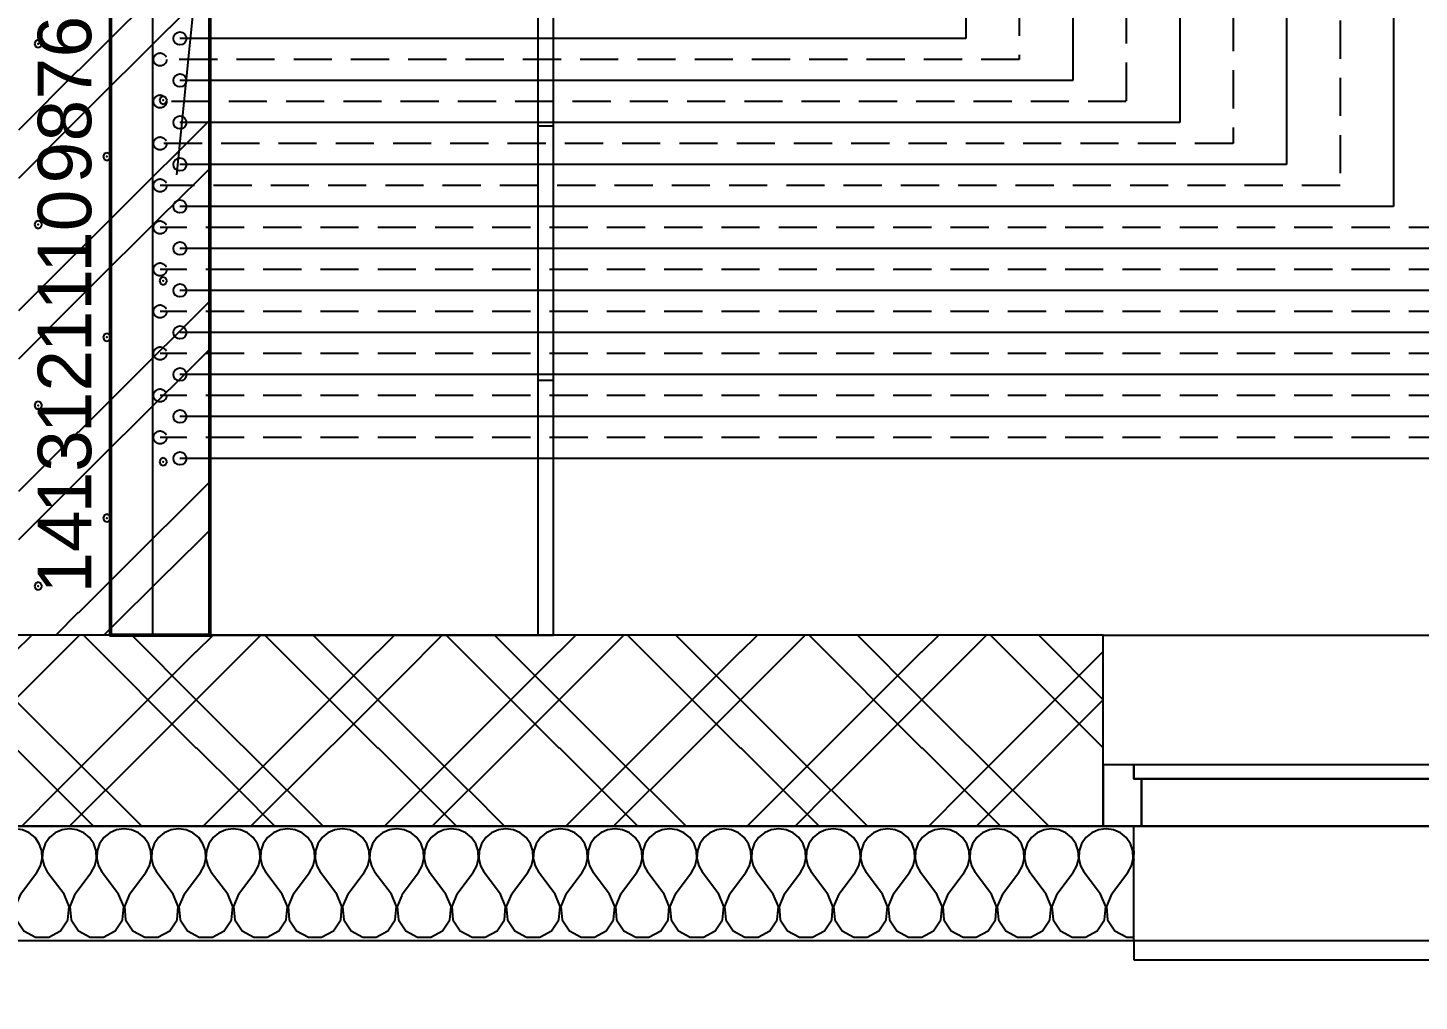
# Model space of a CAD drawing. Header units: millimetres. Extents: x 1046 to 74297, y -4150 to 54562.
# Drawn here: x 19932 to 21753, y 3096 to 4370 of the extents above; entities that cross this region are included whole.
import ezdxf

# ---------------------------------------------------------------- set-up
doc = ezdxf.new("R2010")
doc.units = ezdxf.units.MM
doc.linetypes.add('DASH', pattern=[75, 50, -25])
for name, color, linetype in [('1__NP___ROZDE_OVA_E', 7, 'Continuous'), ('Interiér - nábytok', 252, 'Continuous'), ('Konstrukce – Dělicí čáry vrstev', 252, 'Continuous'), ('Konštrukcie - vodorovné nosné', 252, 'Continuous'), ('Konštrukcie - zvislé nosné', 252, 'Continuous'), ('ODVODN__POTRUBIE', 7, 'Continuous'), ('ODVODN__POTRUBIE___PODL__VYK_', 7, 'Continuous'), ('Otvory – Dveře', 252, 'Continuous'), ('POLO_KY', 7, 'Continuous'), ('PR_VODN__POTRUBIE', 7, 'Continuous'), ('PR_VODN__POTRUBIE___PODL__VYK_', 7, 'Continuous'), ('Výplně – Řezové', 252, 'Continuous')]:
    doc.layers.add(name, color=color, linetype=linetype)
doc.styles.add('ARIAL', font='arial.ttf')

# ---------------------------------------------------------------- blocks, each defined once
blk = doc.blocks.new('Deska_26_1', base_point=(43748, 187047))
at = {"layer": 'Konštrukcie - vodorovné nosné', "flags": 128}
blk.add_lwpolyline([(43748, 187047), (43748, 566047), (561248, 566047), (561248, 1028547), (831248, 1028547), (831248, 137047), (623748, 137047), (623748, 187047), (507824, 187047)], close=True, dxfattribs=at)
blk = doc.blocks.new('Skříňka 27[18]_1', base_point=(510248, 199547))
at = {"layer": 'Interiér - nábytok'}
for p, q in [((509248, 199547), (509248, 249547)), ((510248, 232880), (509248, 232880)), ((510248, 216214), (509248, 216214)), ((510248, 199547), (509248, 199547))]:
    blk.add_line(p, q, dxfattribs=at)
at = {"layer": 'Interiér - nábytok', "flags": 128}
blk.add_lwpolyline([(510248, 199547), (510248, 249547), (483998, 249547), (483998, 199547)], close=True, dxfattribs=at)
blk = doc.blocks.new('*X239')
at = {"layer": 'Výplně – Řezové'}
for p, q in [((481963, 239319), (487748, 245104)), ((485125, 239319), (487748, 241942)), ((479169, 236525), (481963, 239319)), ((479169, 233400), (485088, 239319)), ((476346, 238450), (476273, 238273)), ((476273, 238273), (476346, 238096)), ((476523, 238523), (476346, 238450)), ((476346, 238096), (476523, 238023)), ((476700, 238450), (476523, 238523)), ((476523, 238023), (476700, 238096)), ((476773, 238273), (476700, 238450)), ((476700, 238096), (476773, 238273)), ((475248, 232642), (479169, 236563)), ((484529, 234758), (484456, 234581)), ((484456, 234581), (484529, 234404)), ((484706, 234831), (484529, 234758)), ((484529, 234404), (484706, 234331)), ((484883, 234758), (484706, 234831)), ((484706, 234331), (484883, 234404)), ((484956, 234581), (484883, 234758)), ((484883, 234404), (484956, 234581)), ((475248, 229479), (479169, 233400)), ((481963, 227481), (487748, 233267)), ((480838, 231066), (480765, 230890)), ((480765, 230890), (480838, 230713)), ((481015, 231140), (480838, 231066)), ((480838, 230713), (481015, 230640)), ((481191, 231066), (481015, 231140)), ((481015, 230640), (481191, 230713)), ((481265, 230890), (481191, 231066)), ((481191, 230713), (481265, 230890)), ((485125, 227481), (487748, 230104)), ((479169, 224688), (481963, 227481)), ((479169, 221563), (485088, 227481)), ((476346, 226612), (476273, 226435)), ((476273, 226435), (476346, 226259)), ((476523, 226685), (476346, 226612)), ((476346, 226259), (476523, 226185)), ((476700, 226612), (476523, 226685)), ((476523, 226185), (476700, 226259)), ((476773, 226435), (476700, 226612)), ((476700, 226259), (476773, 226435)), ((475248, 220804), (479169, 224725)), ((484529, 222921), (484456, 222744)), ((484456, 222744), (484529, 222567)), ((484706, 222994), (484529, 222921)), ((484529, 222567), (484706, 222494)), ((484883, 222921), (484706, 222994)), ((484706, 222494), (484883, 222567)), ((484956, 222744), (484883, 222921)), ((484883, 222567), (484956, 222744)), ((475248, 217642), (479169, 221563)), ((481963, 215644), (487748, 221429)), ((480838, 219229), (480765, 219052)), ((480765, 219052), (480838, 218875)), ((481015, 219302), (480838, 219229)), ((480838, 218875), (481015, 218802)), ((481191, 219229), (481015, 219302)), ((481015, 218802), (481191, 218875)), ((481265, 219052), (481191, 219229)), ((481191, 218875), (481265, 219052)), ((485125, 215644), (487748, 218267)), ((479169, 212850), (481963, 215644)), ((479169, 209725), (485088, 215644)), ((476346, 214775), (476273, 214598)), ((476273, 214598), (476346, 214421)), ((476523, 214848), (476346, 214775)), ((476346, 214421), (476523, 214348)), ((476700, 214775), (476523, 214848)), ((476523, 214348), (476700, 214421)), ((476773, 214598), (476700, 214775)), ((476700, 214421), (476773, 214598)), ((475248, 208967), (479169, 212888)), ((484529, 211083), (484456, 210906)), ((484456, 210906), (484529, 210729)), ((484706, 211156), (484529, 211083)), ((484529, 210729), (484706, 210656)), ((484883, 211083), (484706, 211156)), ((484706, 210656), (484883, 210729)), ((484956, 210906), (484883, 211083)), ((484883, 210729), (484956, 210906)), ((475248, 205804), (479169, 209725)), ((481963, 203806), (487748, 209592)), ((480838, 207391), (480765, 207215)), ((480765, 207215), (480838, 207038)), ((481015, 207465), (480838, 207391)), ((480838, 207038), (481015, 206965)), ((481191, 207391), (481015, 207465)), ((481015, 206965), (481191, 207038)), ((481265, 207215), (481191, 207391)), ((481191, 207038), (481265, 207215)), ((485125, 203806), (487748, 206429)), ((479169, 201013), (481963, 203806)), ((480828, 199547), (485088, 203806)), ((476346, 202937), (476273, 202760)), ((476273, 202760), (476346, 202584)), ((476523, 203010), (476346, 202937)), ((476346, 202584), (476523, 202510)), ((476700, 202937), (476523, 203010)), ((476523, 202510), (476700, 202584)), ((476773, 202760), (476700, 202937)), ((476700, 202584), (476773, 202760)), ((477666, 199547), (479169, 201050))]:
    blk.add_line(p, q, dxfattribs=at)
for p in [(476523, 238273), (484706, 234581), (481015, 230890), (476523, 226435), (484706, 222744), (481015, 219052), (476523, 214598), (484706, 210906), (481015, 207215), (476523, 202760)]:
    blk.add_point(p, dxfattribs=at)
blk = doc.blocks.new('Zeď_20_1', base_point=(475248, 199547))
at = {"layer": 'Konštrukcie - zvislé nosné', "flags": 128}
for points in [[(487748, 199547), (487748, 294547)], [(487748, 199547), (475248, 199547)]]:
    blk.add_lwpolyline(points, dxfattribs=at)
at = {"layer": 'Konštrukcie - zvislé nosné'}
blk.add_blockref('*X239', (0, 0), dxfattribs=at)
blk = doc.blocks.new('*X259')
at = {"layer": 'Výplně – Řezové'}
for p, q in [((467369, 186800), (466918, 186602)), ((467857, 186868), (467369, 186800)), ((468345, 186800), (467857, 186868)), ((468796, 186602), (468345, 186800)), ((470941, 186800), (470490, 186602)), ((471429, 186868), (470941, 186800)), ((471917, 186800), (471429, 186868)), ((472367, 186602), (471917, 186800)), ((474512, 186800), (474061, 186602)), ((475000, 186868), (474512, 186800)), ((475488, 186800), (475000, 186868)), ((475939, 186602), (475488, 186800)), ((478083, 186800), (477633, 186602)), ((478571, 186868), (478083, 186800)), ((479059, 186800), (478571, 186868)), ((479510, 186602), (479059, 186800)), ((481655, 186800), (481204, 186602)), ((482143, 186868), (481655, 186800)), ((482631, 186800), (482143, 186868)), ((483082, 186602), (482631, 186800)), ((485226, 186800), (484775, 186602)), ((485714, 186868), (485226, 186800)), ((486202, 186800), (485714, 186868)), ((486653, 186602), (486202, 186800)), ((488798, 186800), (488347, 186602)), ((489286, 186868), (488798, 186800)), ((489774, 186800), (489286, 186868)), ((490225, 186602), (489774, 186800)), ((492369, 186800), (491918, 186602)), ((492857, 186868), (492369, 186800)), ((493345, 186800), (492857, 186868)), ((493796, 186602), (493345, 186800)), ((495941, 186800), (495490, 186602)), ((496429, 186868), (495941, 186800)), ((496917, 186800), (496429, 186868)), ((497367, 186602), (496917, 186800)), ((499512, 186800), (499061, 186602)), ((500000, 186868), (499512, 186800)), ((500324, 186823), (500000, 186868)), ((465883, 185881), (465748, 186077)), ((466040, 185414), (465883, 185881)), ((466260, 185881), (466103, 185414)), ((466539, 186287), (466260, 185881)), ((466918, 186602), (466539, 186287)), ((469175, 186287), (468796, 186602)), ((469454, 185881), (469175, 186287)), ((469612, 185414), (469454, 185881)), ((469831, 185881), (469674, 185414)), ((470110, 186287), (469831, 185881)), ((470490, 186602), (470110, 186287)), ((472747, 186287), (472367, 186602)), ((473026, 185881), (472747, 186287)), ((473183, 185414), (473026, 185881)), ((473403, 185881), (473245, 185414)), ((473682, 186287), (473403, 185881)), ((474061, 186602), (473682, 186287)), ((476318, 186287), (475939, 186602)), ((476597, 185881), (476318, 186287)), ((476755, 185414), (476597, 185881)), ((476974, 185881), (476817, 185414)), ((477253, 186287), (476974, 185881)), ((477633, 186602), (477253, 186287)), ((479890, 186287), (479510, 186602)), ((480169, 185881), (479890, 186287)), ((480326, 185414), (480169, 185881)), ((480546, 185881), (480388, 185414)), ((480825, 186287), (480546, 185881)), ((481204, 186602), (480825, 186287)), ((483461, 186287), (483082, 186602)), ((483740, 185881), (483461, 186287)), ((483897, 185414), (483740, 185881)), ((484117, 185881), (483960, 185414)), ((484396, 186287), (484117, 185881)), ((484775, 186602), (484396, 186287)), ((487032, 186287), (486653, 186602)), ((487311, 185881), (487032, 186287)), ((487469, 185414), (487311, 185881)), ((487689, 185881), (487531, 185414)), ((487968, 186287), (487689, 185881)), ((488347, 186602), (487968, 186287)), ((490604, 186287), (490225, 186602)), ((490883, 185881), (490604, 186287)), ((491040, 185414), (490883, 185881)), ((491260, 185881), (491103, 185414)), ((491539, 186287), (491260, 185881)), ((491918, 186602), (491539, 186287)), ((494175, 186287), (493796, 186602)), ((494454, 185881), (494175, 186287)), ((494612, 185414), (494454, 185881)), ((494831, 185881), (494674, 185414)), ((495110, 186287), (494831, 185881)), ((495490, 186602), (495110, 186287)), ((497747, 186287), (497367, 186602)), ((498026, 185881), (497747, 186287)), ((498183, 185414), (498026, 185881)), ((498403, 185881), (498245, 185414)), ((498682, 186287), (498403, 185881)), ((499061, 186602), (498682, 186287)), ((465953, 184442), (466064, 184922)), ((466064, 184922), (466040, 185414)), ((466103, 185414), (466079, 184922)), ((466079, 184922), (466190, 184442)), ((469524, 184442), (469636, 184922)), ((469636, 184922), (469612, 185414)), ((469674, 185414), (469650, 184922)), ((469650, 184922), (469762, 184442)), ((473096, 184442), (473207, 184922)), ((473207, 184922), (473183, 185414)), ((473245, 185414), (473222, 184922)), ((473222, 184922), (473333, 184442)), ((476667, 184442), (476778, 184922)), ((476778, 184922), (476755, 185414)), ((476817, 185414), (476793, 184922)), ((476793, 184922), (476904, 184442)), ((480238, 184442), (480350, 184922)), ((480350, 184922), (480326, 185414)), ((480388, 185414), (480364, 184922)), ((480364, 184922), (480476, 184442)), ((483810, 184442), (483921, 184922)), ((483921, 184922), (483897, 185414)), ((483960, 185414), (483936, 184922)), ((483936, 184922), (484047, 184442)), ((487381, 184442), (487493, 184922)), ((487493, 184922), (487469, 185414)), ((487531, 185414), (487507, 184922)), ((487507, 184922), (487619, 184442)), ((490953, 184442), (491064, 184922)), ((491064, 184922), (491040, 185414)), ((491103, 185414), (491079, 184922)), ((491079, 184922), (491190, 184442)), ((494524, 184442), (494636, 184922)), ((494636, 184922), (494612, 185414)), ((494674, 185414), (494650, 184922)), ((494650, 184922), (494762, 184442)), ((498096, 184442), (498207, 184922)), ((498207, 184922), (498183, 185414)), ((498245, 185414), (498222, 184922)), ((498222, 184922), (498333, 184442)), ((465748, 184072), (465953, 184442)), ((466190, 184442), (466429, 184011)), ((467500, 182583), (466429, 184011)), ((468214, 182583), (469286, 184011)), ((469286, 184011), (469524, 184442)), ((469762, 184442), (470000, 184011)), ((471071, 182583), (470000, 184011)), ((471786, 182583), (472857, 184011)), ((472857, 184011), (473096, 184442)), ((473333, 184442), (473571, 184011)), ((474643, 182583), (473571, 184011)), ((475357, 182583), (476429, 184011)), ((476429, 184011), (476667, 184442)), ((476904, 184442), (477143, 184011)), ((478214, 182583), (477143, 184011)), ((478929, 182583), (480000, 184011)), ((480000, 184011), (480238, 184442)), ((480476, 184442), (480714, 184011)), ((481786, 182583), (480714, 184011)), ((482500, 182583), (483571, 184011)), ((483571, 184011), (483810, 184442)), ((484047, 184442), (484286, 184011)), ((485357, 182583), (484286, 184011)), ((486071, 182583), (487143, 184011)), ((487143, 184011), (487381, 184442)), ((487619, 184442), (487857, 184011)), ((488929, 182583), (487857, 184011)), ((489643, 182583), (490714, 184011)), ((490714, 184011), (490953, 184442)), ((491190, 184442), (491429, 184011)), ((492500, 182583), (491429, 184011)), ((493214, 182583), (494286, 184011)), ((494286, 184011), (494524, 184442)), ((494762, 184442), (495000, 184011)), ((496071, 182583), (495000, 184011)), ((496786, 182583), (497857, 184011)), ((497857, 184011), (498096, 184442)), ((498333, 184442), (498571, 184011)), ((499643, 182583), (498571, 184011)), ((467837, 181781), (467500, 182583)), ((468214, 182583), (467878, 181781)), ((471408, 181781), (471071, 182583)), ((471786, 182583), (471449, 181781)), ((474980, 181781), (474643, 182583)), ((475357, 182583), (475020, 181781)), ((478551, 181781), (478214, 182583)), ((478929, 182583), (478592, 181781)), ((482122, 181781), (481786, 182583)), ((482500, 182583), (482163, 181781)), ((485694, 181781), (485357, 182583)), ((486071, 182583), (485735, 181781)), ((489265, 181781), (488929, 182583)), ((489643, 182583), (489306, 181781)), ((492837, 181781), (492500, 182583)), ((493214, 182583), (492878, 181781)), ((496408, 181781), (496071, 182583)), ((496786, 182583), (496449, 181781)), ((499980, 181781), (499643, 182583)), ((500324, 182503), (500020, 181781)), ((467755, 180915), (467837, 181781)), ((467878, 181781), (467960, 180915)), ((471326, 180915), (471408, 181781)), ((471449, 181781), (471531, 180915)), ((474897, 180915), (474980, 181781)), ((475020, 181781), (475103, 180915)), ((478469, 180915), (478551, 181781)), ((478592, 181781), (478674, 180915)), ((482040, 180915), (482122, 181781)), ((482163, 181781), (482245, 180915)), ((485612, 180915), (485694, 181781)), ((485735, 181781), (485817, 180915)), ((489183, 180915), (489265, 181781)), ((489306, 181781), (489388, 180915)), ((492755, 180915), (492837, 181781)), ((492878, 181781), (492960, 180915)), ((496326, 180915), (496408, 181781)), ((496449, 181781), (496531, 180915)), ((499897, 180915), (499980, 181781)), ((500020, 181781), (500103, 180915)), ((467273, 180190), (467755, 180915)), ((467960, 180915), (468441, 180190)), ((470844, 180190), (471326, 180915)), ((471531, 180915), (472013, 180190)), ((474416, 180190), (474897, 180915)), ((475103, 180915), (475584, 180190)), ((477987, 180190), (478469, 180915)), ((478674, 180915), (479156, 180190)), ((481559, 180190), (482040, 180915)), ((482245, 180915), (482727, 180190)), ((485130, 180190), (485612, 180915)), ((485817, 180915), (486298, 180190)), ((488702, 180190), (489183, 180915)), ((489388, 180915), (489870, 180190)), ((492273, 180190), (492755, 180915)), ((492960, 180915), (493441, 180190)), ((495844, 180190), (496326, 180915)), ((496531, 180915), (497013, 180190)), ((499416, 180190), (499897, 180915)), ((500103, 180915), (500324, 180582)), ((465748, 179779), (466506, 179779)), ((466506, 179779), (467273, 180190)), ((468441, 180190), (469208, 179779)), ((469208, 179779), (470078, 179779)), ((470078, 179779), (470844, 180190)), ((472013, 180190), (472779, 179779)), ((472779, 179779), (473649, 179779)), ((473649, 179779), (474416, 180190)), ((475584, 180190), (476351, 179779)), ((476351, 179779), (477221, 179779)), ((477221, 179779), (477987, 180190)), ((479156, 180190), (479922, 179779)), ((479922, 179779), (480792, 179779)), ((480792, 179779), (481559, 180190)), ((482727, 180190), (483494, 179779)), ((483494, 179779), (484363, 179779)), ((484363, 179779), (485130, 180190)), ((486298, 180190), (487065, 179779)), ((487065, 179779), (487935, 179779)), ((487935, 179779), (488702, 180190)), ((489870, 180190), (490637, 179779)), ((490637, 179779), (491506, 179779)), ((491506, 179779), (492273, 180190)), ((493441, 180190), (494208, 179779)), ((494208, 179779), (495078, 179779)), ((495078, 179779), (495844, 180190)), ((497013, 180190), (497779, 179779)), ((497779, 179779), (498649, 179779)), ((498649, 179779), (499416, 180190))]:
    blk.add_line(p, q, dxfattribs=at)
blk = doc.blocks.new('*X262')
at = {"layer": 'Výplně – Řezové'}
for p, q in [((470772, 199547), (475000, 195319)), ((475000, 198444), (476103, 199547)), ((475000, 195319), (479228, 199547)), ((479484, 199547), (486875, 192156)), ((482647, 199547), (486875, 195319)), ((486875, 198444), (487978, 199547)), ((486875, 195319), (491103, 199547)), ((491359, 199547), (498750, 192156)), ((494522, 199547), (498750, 195319)), ((498750, 198444), (499853, 199547)), ((467748, 199408), (475000, 192156)), ((467748, 191229), (475000, 198481)), ((477794, 189400), (486875, 198481)), ((489669, 189400), (498750, 198481)), ((498750, 195319), (500324, 196892)), ((469081, 189400), (475000, 195319)), ((475000, 195319), (480919, 189400)), ((480956, 189400), (486875, 195319)), ((486875, 195319), (492794, 189400)), ((492831, 189400), (498750, 195319)), ((498750, 195319), (500324, 193745)), ((475000, 192194), (477794, 189400)), ((486875, 192194), (489669, 189400)), ((498750, 192194), (500324, 190620)), ((467748, 190696), (469044, 189400)), ((467748, 188104), (469044, 189400)), ((469081, 189400), (471434, 187047)), ((475441, 187047), (477794, 189400)), ((477794, 189400), (480147, 187047)), ((478566, 187047), (480919, 189400)), ((480956, 189400), (483309, 187047)), ((487316, 187047), (489669, 189400)), ((489669, 189400), (492022, 187047)), ((490441, 187047), (492794, 189400)), ((492831, 189400), (495184, 187047)), ((499191, 187047), (500324, 188180)), ((467748, 187571), (468272, 187047))]:
    blk.add_line(p, q, dxfattribs=at)
blk = doc.blocks.new('*X251')
at = {"layer": 'Výplně – Řezové'}
for p, q in [((500488, 186800), (500324, 186823)), ((500939, 186602), (500488, 186800)), ((503083, 186800), (502633, 186602)), ((503571, 186868), (503083, 186800)), ((504059, 186800), (503571, 186868)), ((504510, 186602), (504059, 186800)), ((506655, 186800), (506204, 186602)), ((507143, 186868), (506655, 186800)), ((507631, 186800), (507143, 186868)), ((508082, 186602), (507631, 186800)), ((510226, 186800), (509775, 186602)), ((510714, 186868), (510226, 186800)), ((511202, 186800), (510714, 186868)), ((511653, 186602), (511202, 186800)), ((513798, 186800), (513347, 186602)), ((514286, 186868), (513798, 186800)), ((514774, 186800), (514286, 186868)), ((515225, 186602), (514774, 186800)), ((517369, 186800), (516918, 186602)), ((517857, 186868), (517369, 186800)), ((518345, 186800), (517857, 186868)), ((518796, 186602), (518345, 186800)), ((520941, 186800), (520490, 186602)), ((521429, 186868), (520941, 186800)), ((521917, 186800), (521429, 186868)), ((522367, 186602), (521917, 186800)), ((524512, 186800), (524061, 186602)), ((525000, 186868), (524512, 186800)), ((525488, 186800), (525000, 186868)), ((525939, 186602), (525488, 186800)), ((528083, 186800), (527633, 186602)), ((528571, 186868), (528083, 186800)), ((529059, 186800), (528571, 186868)), ((529510, 186602), (529059, 186800)), ((531655, 186800), (531204, 186602)), ((532143, 186868), (531655, 186800)), ((532631, 186800), (532143, 186868)), ((533082, 186602), (532631, 186800)), ((535226, 186800), (534775, 186602)), ((535714, 186868), (535226, 186800)), ((536202, 186800), (535714, 186868)), ((536653, 186602), (536202, 186800)), ((538798, 186800), (538347, 186602)), ((539286, 186868), (538798, 186800)), ((539774, 186800), (539286, 186868)), ((540225, 186602), (539774, 186800)), ((542369, 186800), (541918, 186602)), ((542857, 186868), (542369, 186800)), ((543345, 186800), (542857, 186868)), ((543796, 186602), (543345, 186800)), ((545941, 186800), (545490, 186602)), ((546429, 186868), (545941, 186800)), ((546917, 186800), (546429, 186868)), ((547367, 186602), (546917, 186800)), ((501318, 186287), (500939, 186602)), ((501597, 185881), (501318, 186287)), ((501755, 185414), (501597, 185881)), ((501974, 185881), (501817, 185414)), ((502253, 186287), (501974, 185881)), ((502633, 186602), (502253, 186287)), ((504890, 186287), (504510, 186602)), ((505169, 185881), (504890, 186287)), ((505326, 185414), (505169, 185881)), ((505546, 185881), (505388, 185414)), ((505825, 186287), (505546, 185881)), ((506204, 186602), (505825, 186287)), ((508461, 186287), (508082, 186602)), ((508740, 185881), (508461, 186287)), ((508897, 185414), (508740, 185881)), ((509117, 185881), (508960, 185414)), ((509396, 186287), (509117, 185881)), ((509775, 186602), (509396, 186287)), ((512032, 186287), (511653, 186602)), ((512311, 185881), (512032, 186287)), ((512469, 185414), (512311, 185881)), ((512689, 185881), (512531, 185414)), ((512968, 186287), (512689, 185881)), ((513347, 186602), (512968, 186287)), ((515604, 186287), (515225, 186602)), ((515883, 185881), (515604, 186287)), ((516040, 185414), (515883, 185881)), ((516260, 185881), (516103, 185414)), ((516539, 186287), (516260, 185881)), ((516918, 186602), (516539, 186287)), ((519175, 186287), (518796, 186602)), ((519454, 185881), (519175, 186287)), ((519612, 185414), (519454, 185881)), ((519831, 185881), (519674, 185414)), ((520110, 186287), (519831, 185881)), ((520490, 186602), (520110, 186287)), ((522747, 186287), (522367, 186602)), ((523026, 185881), (522747, 186287)), ((523183, 185414), (523026, 185881)), ((523403, 185881), (523245, 185414)), ((523682, 186287), (523403, 185881)), ((524061, 186602), (523682, 186287)), ((526318, 186287), (525939, 186602)), ((526597, 185881), (526318, 186287)), ((526755, 185414), (526597, 185881)), ((526974, 185881), (526817, 185414)), ((527253, 186287), (526974, 185881)), ((527633, 186602), (527253, 186287)), ((529890, 186287), (529510, 186602)), ((530169, 185881), (529890, 186287)), ((530326, 185414), (530169, 185881)), ((530546, 185881), (530388, 185414)), ((530825, 186287), (530546, 185881)), ((531204, 186602), (530825, 186287)), ((533461, 186287), (533082, 186602)), ((533740, 185881), (533461, 186287)), ((533897, 185414), (533740, 185881)), ((534117, 185881), (533960, 185414)), ((534396, 186287), (534117, 185881)), ((534775, 186602), (534396, 186287)), ((537032, 186287), (536653, 186602)), ((537311, 185881), (537032, 186287)), ((537469, 185414), (537311, 185881)), ((537689, 185881), (537531, 185414)), ((537968, 186287), (537689, 185881)), ((538347, 186602), (537968, 186287)), ((540604, 186287), (540225, 186602)), ((540883, 185881), (540604, 186287)), ((541040, 185414), (540883, 185881)), ((541260, 185881), (541103, 185414)), ((541539, 186287), (541260, 185881)), ((541918, 186602), (541539, 186287)), ((544175, 186287), (543796, 186602)), ((544454, 185881), (544175, 186287)), ((544612, 185414), (544454, 185881)), ((544831, 185881), (544674, 185414)), ((545110, 186287), (544831, 185881)), ((545490, 186602), (545110, 186287)), ((547747, 186287), (547367, 186602)), ((548026, 185881), (547747, 186287)), ((548183, 185414), (548026, 185881)), ((501667, 184442), (501778, 184922)), ((501778, 184922), (501755, 185414)), ((501817, 185414), (501793, 184922)), ((501793, 184922), (501904, 184442)), ((505238, 184442), (505350, 184922)), ((505350, 184922), (505326, 185414)), ((505388, 185414), (505364, 184922)), ((505364, 184922), (505476, 184442)), ((508810, 184442), (508921, 184922)), ((508921, 184922), (508897, 185414)), ((508960, 185414), (508936, 184922)), ((508936, 184922), (509047, 184442)), ((512381, 184442), (512493, 184922)), ((512493, 184922), (512469, 185414)), ((512531, 185414), (512507, 184922)), ((512507, 184922), (512619, 184442)), ((515953, 184442), (516064, 184922)), ((516064, 184922), (516040, 185414)), ((516103, 185414), (516079, 184922)), ((516079, 184922), (516190, 184442)), ((519524, 184442), (519636, 184922)), ((519636, 184922), (519612, 185414)), ((519674, 185414), (519650, 184922)), ((519650, 184922), (519762, 184442)), ((523096, 184442), (523207, 184922)), ((523207, 184922), (523183, 185414)), ((523245, 185414), (523222, 184922)), ((523222, 184922), (523333, 184442)), ((526667, 184442), (526778, 184922)), ((526778, 184922), (526755, 185414)), ((526817, 185414), (526793, 184922)), ((526793, 184922), (526904, 184442)), ((530238, 184442), (530350, 184922)), ((530350, 184922), (530326, 185414)), ((530388, 185414), (530364, 184922)), ((530364, 184922), (530476, 184442)), ((533810, 184442), (533921, 184922)), ((533921, 184922), (533897, 185414)), ((533960, 185414), (533936, 184922)), ((533936, 184922), (534047, 184442)), ((537381, 184442), (537493, 184922)), ((537493, 184922), (537469, 185414)), ((537531, 185414), (537507, 184922)), ((537507, 184922), (537619, 184442)), ((540953, 184442), (541064, 184922)), ((541064, 184922), (541040, 185414)), ((541103, 185414), (541079, 184922)), ((541079, 184922), (541190, 184442)), ((544524, 184442), (544636, 184922)), ((544636, 184922), (544612, 185414)), ((544674, 185414), (544650, 184922)), ((544650, 184922), (544762, 184442)), ((548096, 184442), (548207, 184922)), ((548207, 184922), (548183, 185414)), ((548245, 185414), (548222, 184922)), ((548222, 184922), (548248, 184808)), ((548248, 185422), (548245, 185414)), ((500357, 182583), (501429, 184011)), ((501429, 184011), (501667, 184442)), ((501904, 184442), (502143, 184011)), ((503214, 182583), (502143, 184011)), ((503929, 182583), (505000, 184011)), ((505000, 184011), (505238, 184442)), ((505476, 184442), (505714, 184011)), ((506786, 182583), (505714, 184011)), ((507500, 182583), (508571, 184011)), ((508571, 184011), (508810, 184442)), ((509047, 184442), (509286, 184011)), ((510357, 182583), (509286, 184011)), ((511071, 182583), (512143, 184011)), ((512143, 184011), (512381, 184442)), ((512619, 184442), (512857, 184011)), ((513929, 182583), (512857, 184011)), ((514643, 182583), (515714, 184011)), ((515714, 184011), (515953, 184442)), ((516190, 184442), (516429, 184011)), ((517500, 182583), (516429, 184011)), ((518214, 182583), (519286, 184011)), ((519286, 184011), (519524, 184442)), ((519762, 184442), (520000, 184011)), ((521071, 182583), (520000, 184011)), ((521786, 182583), (522857, 184011)), ((522857, 184011), (523096, 184442)), ((523333, 184442), (523571, 184011)), ((524643, 182583), (523571, 184011)), ((525357, 182583), (526429, 184011)), ((526429, 184011), (526667, 184442)), ((526904, 184442), (527143, 184011)), ((528214, 182583), (527143, 184011)), ((528929, 182583), (530000, 184011)), ((530000, 184011), (530238, 184442)), ((530476, 184442), (530714, 184011)), ((531786, 182583), (530714, 184011)), ((532500, 182583), (533571, 184011)), ((533571, 184011), (533810, 184442)), ((534047, 184442), (534286, 184011)), ((535357, 182583), (534286, 184011)), ((536071, 182583), (537143, 184011)), ((537143, 184011), (537381, 184442)), ((537619, 184442), (537857, 184011)), ((538929, 182583), (537857, 184011)), ((539643, 182583), (540714, 184011)), ((540714, 184011), (540953, 184442)), ((541190, 184442), (541429, 184011)), ((542500, 182583), (541429, 184011)), ((543214, 182583), (544286, 184011)), ((544286, 184011), (544524, 184442)), ((544762, 184442), (545000, 184011)), ((546071, 182583), (545000, 184011)), ((546786, 182583), (547857, 184011)), ((547857, 184011), (548096, 184442)), ((500357, 182583), (500324, 182503)), ((503551, 181781), (503214, 182583)), ((503929, 182583), (503592, 181781)), ((507122, 181781), (506786, 182583)), ((507500, 182583), (507163, 181781)), ((510694, 181781), (510357, 182583)), ((511071, 182583), (510735, 181781)), ((514265, 181781), (513929, 182583)), ((514643, 182583), (514306, 181781)), ((517837, 181781), (517500, 182583)), ((518214, 182583), (517878, 181781)), ((521408, 181781), (521071, 182583)), ((521786, 182583), (521449, 181781)), ((524980, 181781), (524643, 182583)), ((525357, 182583), (525020, 181781)), ((528551, 181781), (528214, 182583)), ((528929, 182583), (528592, 181781)), ((532122, 181781), (531786, 182583)), ((532500, 182583), (532163, 181781)), ((535694, 181781), (535357, 182583)), ((536071, 182583), (535735, 181781)), ((539265, 181781), (538929, 182583)), ((539643, 182583), (539306, 181781)), ((542837, 181781), (542500, 182583)), ((543214, 182583), (542878, 181781)), ((546408, 181781), (546071, 182583)), ((546786, 182583), (546449, 181781)), ((503469, 180915), (503551, 181781)), ((503592, 181781), (503674, 180915)), ((507040, 180915), (507122, 181781)), ((507163, 181781), (507245, 180915)), ((510612, 180915), (510694, 181781)), ((510735, 181781), (510817, 180915)), ((514183, 180915), (514265, 181781)), ((514306, 181781), (514388, 180915)), ((517755, 180915), (517837, 181781)), ((517878, 181781), (517960, 180915)), ((521326, 180915), (521408, 181781)), ((521449, 181781), (521531, 180915)), ((524897, 180915), (524980, 181781)), ((525020, 181781), (525103, 180915)), ((528469, 180915), (528551, 181781)), ((528592, 181781), (528674, 180915)), ((532040, 180915), (532122, 181781)), ((532163, 181781), (532245, 180915)), ((535612, 180915), (535694, 181781)), ((535735, 181781), (535817, 180915)), ((539183, 180915), (539265, 181781)), ((539306, 181781), (539388, 180915)), ((542755, 180915), (542837, 181781)), ((542878, 181781), (542960, 180915)), ((546326, 180915), (546408, 181781)), ((546449, 181781), (546531, 180915)), ((500324, 180582), (500584, 180190)), ((502987, 180190), (503469, 180915)), ((503674, 180915), (504156, 180190)), ((506559, 180190), (507040, 180915)), ((507245, 180915), (507727, 180190)), ((510130, 180190), (510612, 180915)), ((510817, 180915), (511298, 180190)), ((513702, 180190), (514183, 180915)), ((514388, 180915), (514870, 180190)), ((517273, 180190), (517755, 180915)), ((517960, 180915), (518441, 180190)), ((520844, 180190), (521326, 180915)), ((521531, 180915), (522013, 180190)), ((524416, 180190), (524897, 180915)), ((525103, 180915), (525584, 180190)), ((527987, 180190), (528469, 180915)), ((528674, 180915), (529156, 180190)), ((531559, 180190), (532040, 180915)), ((532245, 180915), (532727, 180190)), ((535130, 180190), (535612, 180915)), ((535817, 180915), (536298, 180190)), ((538702, 180190), (539183, 180915)), ((539388, 180915), (539870, 180190)), ((542273, 180190), (542755, 180915)), ((542960, 180915), (543441, 180190)), ((545844, 180190), (546326, 180915)), ((546531, 180915), (547013, 180190)), ((500584, 180190), (501351, 179779)), ((501351, 179779), (502221, 179779)), ((502221, 179779), (502987, 180190)), ((504156, 180190), (504922, 179779)), ((504922, 179779), (505792, 179779)), ((505792, 179779), (506559, 180190)), ((507727, 180190), (508494, 179779)), ((508494, 179779), (509363, 179779)), ((509363, 179779), (510130, 180190)), ((511298, 180190), (512065, 179779)), ((512065, 179779), (512935, 179779)), ((512935, 179779), (513702, 180190)), ((514870, 180190), (515637, 179779)), ((515637, 179779), (516506, 179779)), ((516506, 179779), (517273, 180190)), ((518441, 180190), (519208, 179779)), ((519208, 179779), (520078, 179779)), ((520078, 179779), (520844, 180190)), ((522013, 180190), (522779, 179779)), ((522779, 179779), (523649, 179779)), ((523649, 179779), (524416, 180190)), ((525584, 180190), (526351, 179779)), ((526351, 179779), (527221, 179779)), ((527221, 179779), (527987, 180190)), ((529156, 180190), (529922, 179779)), ((529922, 179779), (530792, 179779)), ((530792, 179779), (531559, 180190)), ((532727, 180190), (533494, 179779)), ((533494, 179779), (534363, 179779)), ((534363, 179779), (535130, 180190)), ((536298, 180190), (537065, 179779)), ((537065, 179779), (537935, 179779)), ((537935, 179779), (538702, 180190)), ((539870, 180190), (540637, 179779)), ((540637, 179779), (541506, 179779)), ((541506, 179779), (542273, 180190)), ((543441, 180190), (544208, 179779)), ((544208, 179779), (545078, 179779)), ((545078, 179779), (545844, 180190)), ((547013, 180190), (547779, 179779)), ((547779, 179779), (548248, 179779))]:
    blk.add_line(p, q, dxfattribs=at)
blk = doc.blocks.new('*X253')
at = {"layer": 'Výplně – Řezové'}
for p, q in [((500324, 196892), (502978, 199547)), ((503234, 199547), (510625, 192156)), ((506397, 199547), (510625, 195319)), ((510625, 198444), (511728, 199547)), ((510625, 195319), (514853, 199547)), ((515109, 199547), (522500, 192156)), ((518272, 199547), (522500, 195319)), ((522500, 198444), (523603, 199547)), ((522500, 195319), (526728, 199547)), ((526984, 199547), (534375, 192156)), ((530147, 199547), (534375, 195319)), ((534375, 198444), (535478, 199547)), ((534375, 195319), (538603, 199547)), ((538859, 199547), (546248, 192158)), ((542022, 199547), (546248, 195321)), ((501544, 189400), (510625, 198481)), ((513419, 189400), (522500, 198481)), ((525294, 189400), (534375, 198481)), ((537169, 189400), (546248, 198479)), ((504706, 189400), (510625, 195319)), ((510625, 195319), (516544, 189400)), ((516581, 189400), (522500, 195319)), ((522500, 195319), (528419, 189400)), ((528456, 189400), (534375, 195319)), ((534375, 195319), (540294, 189400)), ((540331, 189400), (546248, 195317)), ((500324, 193745), (504669, 189400)), ((510625, 192194), (513419, 189400)), ((522500, 192194), (525294, 189400)), ((534375, 192194), (537169, 189400)), ((500324, 190620), (501544, 189400)), ((500324, 188180), (501544, 189400)), ((501544, 189400), (503897, 187047)), ((502316, 187047), (504669, 189400)), ((504706, 189400), (507059, 187047)), ((511066, 187047), (513419, 189400)), ((513419, 189400), (515772, 187047)), ((514191, 187047), (516544, 189400)), ((516581, 189400), (518934, 187047)), ((522941, 187047), (525294, 189400)), ((525294, 189400), (527647, 187047)), ((526066, 187047), (528419, 189400)), ((528456, 189400), (530809, 187047)), ((534816, 187047), (537169, 189400)), ((537169, 189400), (539522, 187047)), ((537941, 187047), (540294, 189400)), ((540331, 189400), (542684, 187047))]:
    blk.add_line(p, q, dxfattribs=at)
blk = doc.blocks.new('Dveře_ boční světlík na straně 2 27')
at = {"layer": 'Otvory – Dveře'}
for p, q in [((34350, 0), (34350, 46200)), ((-36250, 8500), (36250, 8500)), ((-36250, 0), (-36250, 8500)), ((36250, 0), (36250, 8500)), ((-34250, 0), (-36250, 0)), ((-36250, 0), (-36250, -4000)), ((-36250, -4000), (-36250, 0)), ((-36250, -4000), (-36250, 0)), ((-34250, -900), (-34250, 0)), ((-11850, 0), (-13250, 0)), ((-13250, 0), (-13250, -900)), ((-11850, -2000), (-11850, 0)), ((-11850, 0), (-7850, 0)), ((-11850, -2000), (-11850, 0)), ((-7850, 0), (-7850, -2000)), ((30350, -2000), (30350, 0)), ((30350, 0), (34350, 0)), ((36250, 0), (34350, 0)), ((34350, 0), (34350, -2000)), ((34350, 0), (34350, -2000)), ((36250, -4000), (36250, 0)), ((36250, -4000), (36250, 0)), ((36250, -4000), (36250, 0)), ((-33750, -900), (-34250, -900)), ((-33750, -4000), (-33750, -900)), ((-33750, -900), (-13750, -900)), ((-13250, -900), (-13750, -900)), ((-13750, -900), (-13750, -4000)), ((-7850, -1000), (30350, -1000)), ((-11250, -2000), (-11850, -2000)), ((-7850, -2000), (-11850, -2000)), ((33750, -2000), (-11250, -2000)), ((-11250, -4000), (-11250, -2000)), ((34350, -2000), (30350, -2000)), ((34350, -2000), (33750, -2000)), ((33750, -2000), (33750, -4000)), ((-36250, -4000), (-33750, -4000)), ((-34250, -4000), (-36250, -4000)), ((-34250, -4000), (-36250, -4000)), ((-34250, -11500), (-34250, -4000)), ((-34250, -11500), (-34250, -4000)), ((-13750, -4000), (-33750, -4000)), ((-13750, -4000), (-11250, -4000)), ((33750, -4000), (36250, -4000)), ((36250, -11500), (36250, -4000)), ((36250, -11500), (36250, -4000)), ((-34250, -11500), (36250, -11500)), ((-34250, -11500), (-34250, -12750)), ((36250, -12750), (36250, -11500)), ((-34250, -12750), (36250, -12750))]:
    blk.add_line(p, q, dxfattribs=at)
at = {"layer": 'Otvory – Dveře', "flags": 128}
for points in [[(-13250, 0), (-34250, 0), (-34250, -900), (-13250, -900)], [(-7850, 0), (30350, 0), (30350, -1000), (-7850, -1000)], [(-13750, -900), (-33750, -900), (-33750, -4000), (-13750, -4000)], [(-7850, -1000), (30350, -1000), (30350, -2000), (-7850, -2000)]]:
    blk.add_lwpolyline(points, close=True, dxfattribs=at)
at = {"layer": 'Otvory – Dveře'}
blk.add_arc((34350, 0), 46200, 90, 180, dxfattribs=at)
blk = doc.blocks.new('A$Ca9295a0e')
at = {"layer": 'Konstrukce – Dělicí čáry vrstev'}
for p, q in [((9305, 2013.5), (9956.5, 2013.5)), ((9956.5, 2013.5), (10875, 2013.5))]:
    blk.add_line(p, q, dxfattribs=at)
at = {"layer": 'Konštrukcie - zvislé nosné'}
for p, q in [((10875, 2093.5), (10875, 2263.5)), ((10875, 2013.5), (10875, 2093.5)), ((10915, 2013.5), (10875, 2013.5)), ((10915, 1863.5), (10915, 2013.5))]:
    blk.add_line(p, q, dxfattribs=at)
at = {"layer": 'Konštrukcie - zvislé nosné', "flags": 128}
for points in [[(9956.5, 2263.5), (9305, 2263.5)], [(10875, 2263.5), (9956.5, 2263.5)], [(9265, 1863.5), (9956.5, 1863.5)], [(9956.5, 1863.5), (10915, 1863.5)]]:
    blk.add_lwpolyline(points, dxfattribs=at)
at = {"layer": 'Interiér - nábytok', "xscale": 0.02, "yscale": 0.02, "zscale": 0.02}
blk.add_blockref('Skříňka 27[18]_1', (10155, 2263.5), dxfattribs=at)
at = {"layer": 'Konštrukcie - vodorovné nosné', "xscale": 0.02, "yscale": 0.02, "zscale": 0.02}
blk.add_blockref('Deska_26_1', (825, 2013.5), dxfattribs=at)
at = {"layer": 'Konštrukcie - zvislé nosné', "xscale": 0.02, "yscale": 0.02, "zscale": 0.02}
for name, p in [('Zeď_20_1', (9455, 2263.5)), ('*X262', (-50, -1727.4)), ('*X253', (-50, -1727.4)), ('*X259', (-50, -1727.4)), ('*X251', (-50, -1727.4))]:
    blk.add_blockref(name, p, dxfattribs=at)
at = {"layer": 'Otvory – Dveře', "xscale": 0.02, "yscale": 0.02, "zscale": 999.9999999999999}
blk.add_blockref('Dveře_ boční světlík na straně 2 27', (11600, 2093.5), dxfattribs=at)
blk = doc.blocks.new('A$Cacebdfa7')
blk.add_blockref('A$Ca9295a0e', (2747.1, 1041.4))
at = {"layer": '1__NP___ROZDE_OVA_E', "color": 92}
blk.add_lwpolyline([(12452.1, 4509.9), (12452.1, 3304.9), (12322.1, 3304.9), (12322.1, 4509.9), (12452.1, 4509.9)], dxfattribs=at)
at = {"layer": '1__NP___ROZDE_OVA_E', "lineweight": 50}
blk.add_lwpolyline([(12452.1, 4509.9), (12452.1, 3304.9), (12322.1, 3304.9), (12322.1, 4509.9), (12452.1, 4509.9)], dxfattribs=at)
at = {"layer": 'ODVODN__POTRUBIE', "color": 172, "linetype": 'DASH'}
for points in [[(13232.1, 3645.9), (13232.1, 3645.9), (13232.1, 3645.9), (13232.1, 3645.9), (13232.1, 3645.9), (13232.1, 3645.9)], [(12952.1, 3535.9), (12952.1, 3535.9), (12952.1, 3535.9), (12952.1, 3535.9), (12952.1, 3535.9), (12952.1, 3535.9)]]:
    blk.add_lwpolyline(points, dxfattribs=at)
at = {"layer": 'ODVODN__POTRUBIE___PODL__VYK_', "color": 172, "linetype": 'DASH'}
for p, q in [((13932.1, 6359.9), (13932.1, 3893.9)), ((13792.1, 6219.9), (13792.1, 3948.9)), ((13652.1, 6079.9), (13652.1, 4003.9)), ((13512.1, 5939.9), (13512.1, 4058.9)), ((13512.1, 4058.9), (12387.1, 4058.9)), ((13652.1, 4003.9), (12387.1, 4003.9)), ((13792.1, 3948.9), (12387.1, 3948.9)), ((13932.1, 3893.9), (12387.1, 3893.9)), ((14222.1, 3838.9), (12387.1, 3838.9)), ((14522.1, 3783.9), (12387.1, 3783.9)), ((14747.1, 3728.9), (12387.1, 3728.9)), ((14897.1, 3673.9), (12387.1, 3673.9)), ((15047.1, 3618.9), (12387.1, 3618.9)), ((15197.1, 3563.9), (12387.1, 3563.9))]:
    blk.add_line(p, q, dxfattribs=at)
for points in [[(12387.1, 4058.9), (12387.1, 4058.9), (12387.1, 4058.9), (12387.1, 4058.9), (12387.1, 4058.9), (12387.1, 4058.9)], [(12387.1, 4003.9), (12387.1, 4003.9), (12387.1, 4003.9), (12387.1, 4003.9), (12387.1, 4003.9), (12387.1, 4003.9)], [(12387.1, 3948.9), (12387.1, 3948.9), (12387.1, 3948.9), (12387.1, 3948.9), (12387.1, 3948.9), (12387.1, 3948.9)], [(13932.1, 3920.9), (13932.1, 3920.9), (13932.1, 3920.9), (13932.1, 3920.9), (13932.1, 3920.9), (13932.1, 3920.9)], [(12387.1, 3893.9), (12387.1, 3893.9), (12387.1, 3893.9), (12387.1, 3893.9), (12387.1, 3893.9), (12387.1, 3893.9)], [(13792.1, 3865.9), (13792.1, 3865.9), (13792.1, 3865.9), (13792.1, 3865.9), (13792.1, 3865.9), (13792.1, 3865.9)], [(12387.1, 3838.9), (12387.1, 3838.9), (12387.1, 3838.9), (12387.1, 3838.9), (12387.1, 3838.9), (12387.1, 3838.9)], [(13652.1, 3810.9), (13652.1, 3810.9), (13652.1, 3810.9), (13652.1, 3810.9), (13652.1, 3810.9), (13652.1, 3810.9)], [(12387.1, 3783.9), (12387.1, 3783.9), (12387.1, 3783.9), (12387.1, 3783.9), (12387.1, 3783.9), (12387.1, 3783.9)], [(13512.1, 3755.9), (13512.1, 3755.9), (13512.1, 3755.9), (13512.1, 3755.9), (13512.1, 3755.9), (13512.1, 3755.9)], [(12387.1, 3728.9), (12387.1, 3728.9), (12387.1, 3728.9), (12387.1, 3728.9), (12387.1, 3728.9), (12387.1, 3728.9)], [(13372.1, 3700.9), (13372.1, 3700.9), (13372.1, 3700.9), (13372.1, 3700.9), (13372.1, 3700.9), (13372.1, 3700.9)], [(12387.1, 3673.9), (12387.1, 3673.9), (12387.1, 3673.9), (12387.1, 3673.9), (12387.1, 3673.9), (12387.1, 3673.9)], [(12387.1, 3618.9), (12387.1, 3618.9), (12387.1, 3618.9), (12387.1, 3618.9), (12387.1, 3618.9), (12387.1, 3618.9)], [(13092.1, 3590.9), (13092.1, 3590.9), (13092.1, 3590.9), (13092.1, 3590.9), (13092.1, 3590.9), (13092.1, 3590.9)], [(12387.1, 3563.9), (12387.1, 3563.9), (12387.1, 3563.9), (12387.1, 3563.9), (12387.1, 3563.9), (12387.1, 3563.9)]]:
    blk.add_lwpolyline(points, dxfattribs=at)
for centre in [(12387.1, 4058.9), (12387.1, 4003.9), (12387.1, 3948.9), (12387.1, 3893.9), (12387.1, 3838.9), (12387.1, 3783.9), (12387.1, 3728.9), (12387.1, 3673.9), (12387.1, 3618.9), (12387.1, 3563.9)]:
    blk.add_circle(centre, 8.5, dxfattribs=at)
at = {"layer": 'POLO_KY', "color": 7}
blk.add_line((12409.1, 3907.9), (12452.1, 4333.9), dxfattribs=at)
at = {"layer": 'PR_VODN__POTRUBIE', "color": 12}
for points in [[(13302.1, 3673.4), (13302.1, 3673.4), (13302.1, 3673.4), (13302.1, 3673.4), (13302.1, 3673.4), (13302.1, 3673.4)], [(13022.1, 3563.4), (13022.1, 3563.4), (13022.1, 3563.4), (13022.1, 3563.4), (13022.1, 3563.4)]]:
    blk.add_lwpolyline(points, dxfattribs=at)
at = {"layer": 'PR_VODN__POTRUBIE___PODL__VYK_', "color": 12}
for p, q in [((14002.1, 6429.9), (14002.1, 3866.4)), ((13862.1, 6289.9), (13862.1, 3921.4)), ((13722.1, 6149.9), (13722.1, 3976.4)), ((13582.1, 6009.9), (13582.1, 4031.4)), ((13442.1, 5869.9), (13442.1, 4086.4)), ((13442.1, 4086.4), (12413.1, 4086.4)), ((13582.1, 4031.4), (12413.1, 4031.4)), ((13722.1, 3976.4), (12413.1, 3976.4)), ((13862.1, 3921.4), (12413.1, 3921.4)), ((14002.1, 3866.4), (12413.1, 3866.4)), ((14372.1, 3811.4), (12413.1, 3811.4)), ((14672.1, 3756.4), (12413.1, 3756.4)), ((14822.1, 3701.4), (12413.1, 3701.4)), ((14972.1, 3646.4), (12413.1, 3646.4)), ((15122.1, 3591.4), (12413.1, 3591.4)), ((15272.1, 3536.4), (12413.1, 3536.4))]:
    blk.add_line(p, q, dxfattribs=at)
for points in [[(12413.1, 4086.4), (12413.1, 4086.4), (12413.1, 4086.4), (12413.1, 4086.4), (12413.1, 4086.4), (12413.1, 4086.4)], [(12413.1, 4031.4), (12413.1, 4031.4), (12413.1, 4031.4), (12413.1, 4031.4), (12413.1, 4031.4), (12413.1, 4031.4)], [(12413.1, 3976.4), (12413.1, 3976.4), (12413.1, 3976.4), (12413.1, 3976.4), (12413.1, 3976.4), (12413.1, 3976.4)], [(14002.1, 3948.4), (14002.1, 3948.4), (14002.1, 3948.4), (14002.1, 3948.4), (14002.1, 3948.4), (14002.1, 3948.4)], [(12413.1, 3921.4), (12413.1, 3921.4), (12413.1, 3921.4), (12413.1, 3921.4), (12413.1, 3921.4), (12413.1, 3921.4)], [(13862.1, 3893.4), (13862.1, 3893.4), (13862.1, 3893.4), (13862.1, 3893.4), (13862.1, 3893.4)], [(12413.1, 3866.4), (12413.1, 3866.4), (12413.1, 3866.4), (12413.1, 3866.4), (12413.1, 3866.4), (12413.1, 3866.4)], [(13722.1, 3838.4), (13722.1, 3838.4), (13722.1, 3838.4), (13722.1, 3838.4), (13722.1, 3838.4), (13722.1, 3838.4)], [(12413.1, 3811.4), (12413.1, 3811.4), (12413.1, 3811.4), (12413.1, 3811.4), (12413.1, 3811.4), (12413.1, 3811.4)], [(13582.1, 3783.4), (13582.1, 3783.4), (13582.1, 3783.4), (13582.1, 3783.4), (13582.1, 3783.4), (13582.1, 3783.4)], [(12413.1, 3756.4), (12413.1, 3756.4), (12413.1, 3756.4), (12413.1, 3756.4), (12413.1, 3756.4), (12413.1, 3756.4)], [(13442.1, 3728.4), (13442.1, 3728.4), (13442.1, 3728.4), (13442.1, 3728.4), (13442.1, 3728.4), (13442.1, 3728.4)], [(12413.1, 3701.4), (12413.1, 3701.4), (12413.1, 3701.4), (12413.1, 3701.4), (12413.1, 3701.4), (12413.1, 3701.4)], [(12413.1, 3646.4), (12413.1, 3646.4), (12413.1, 3646.4), (12413.1, 3646.4), (12413.1, 3646.4), (12413.1, 3646.4)], [(13162.1, 3618.4), (13162.1, 3618.4), (13162.1, 3618.4), (13162.1, 3618.4), (13162.1, 3618.4), (13162.1, 3618.4)], [(12413.1, 3591.4), (12413.1, 3591.4), (12413.1, 3591.4), (12413.1, 3591.4), (12413.1, 3591.4), (12413.1, 3591.4)], [(12413.1, 3536.4), (12413.1, 3536.4), (12413.1, 3536.4), (12413.1, 3536.4), (12413.1, 3536.4), (12413.1, 3536.4)]]:
    blk.add_lwpolyline(points, dxfattribs=at)
for centre in [(12413.1, 4086.4), (12413.1, 4031.4), (12413.1, 3976.4), (12413.1, 3921.4), (12413.1, 3866.4), (12413.1, 3811.4), (12413.1, 3756.4), (12413.1, 3701.4), (12413.1, 3646.4), (12413.1, 3591.4), (12413.1, 3536.4)]:
    blk.add_circle(centre, 8.5, dxfattribs=at)
at = {"layer": 'POLO_KY', "color": 7, "style": 'ARIAL'}
for s, p in [('6', (12297, 4061.6)), ('7', (12297, 4006.6)), ('8', (12297, 3951.6)), ('9', (12297, 3896.6)), ('10', (12297, 3779.6)), ('11', (12297, 3675.6)), ('12', (12297, 3569.6)), ('13', (12297, 3464.6)), ('14', (12297, 3359.6))]:
    blk.add_text(s, height=70, rotation=90, dxfattribs=at).set_placement(p)

msp = doc.modelspace()

# ---------------------------------------------------------------- block references
msp.add_blockref('A$Cacebdfa7', (7717.6, 270))

doc.saveas('drawing.dxf')
